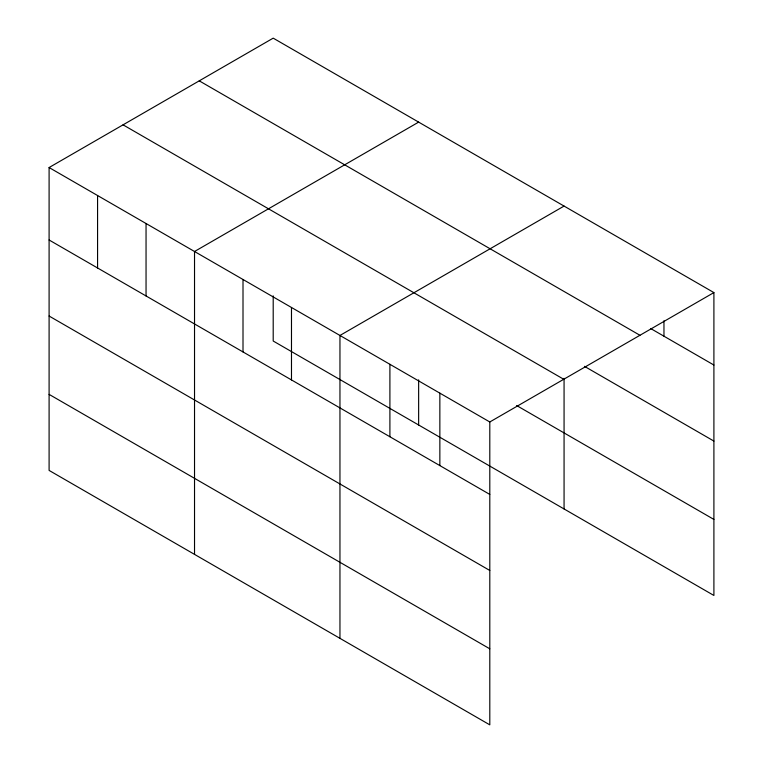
<?xml version="1.0" encoding="UTF-8"?>
<svg xmlns="http://www.w3.org/2000/svg" width="763" height="763" viewBox="0 0 763 763"><rect width="100%" height="100%" fill="white"/><g stroke="black" fill="none" stroke-linecap="round" stroke-linejoin="round"><path stroke-width="1.14" d="M49.099 167.536L489.798 421.977L489.798 724.85L49.099 470.418L49.099 167.536L273.202 38.15L713.901 292.582L713.901 595.464L273.202 341.023L273.202 295.882M418.639 122.118L194.527 251.504L194.527 554.377M564.067 206.077L339.955 335.462L339.955 638.345M489.798 421.977L713.901 292.582M650.705 328.548L713.901 365.038M199.248 80.849L639.947 335.281M584.448 366.335L713.901 441.081M123.053 124.836L563.752 379.278M516.618 405.525L713.901 519.422M49.099 239.992L489.798 494.424M49.099 316.035L489.798 570.466M49.099 394.376L489.798 648.808M663.963 320.765L663.963 336.197M564.067 378.314L564.067 508.95M439.85 393.136L439.85 465.592M418.639 379.84L418.639 424.991M389.903 364.304L389.903 436.751M291.485 307.479L291.485 379.926M243.006 279.487L243.006 351.943M146.048 223.511L146.048 295.968M97.569 195.528L97.569 267.975"/></g></svg>
